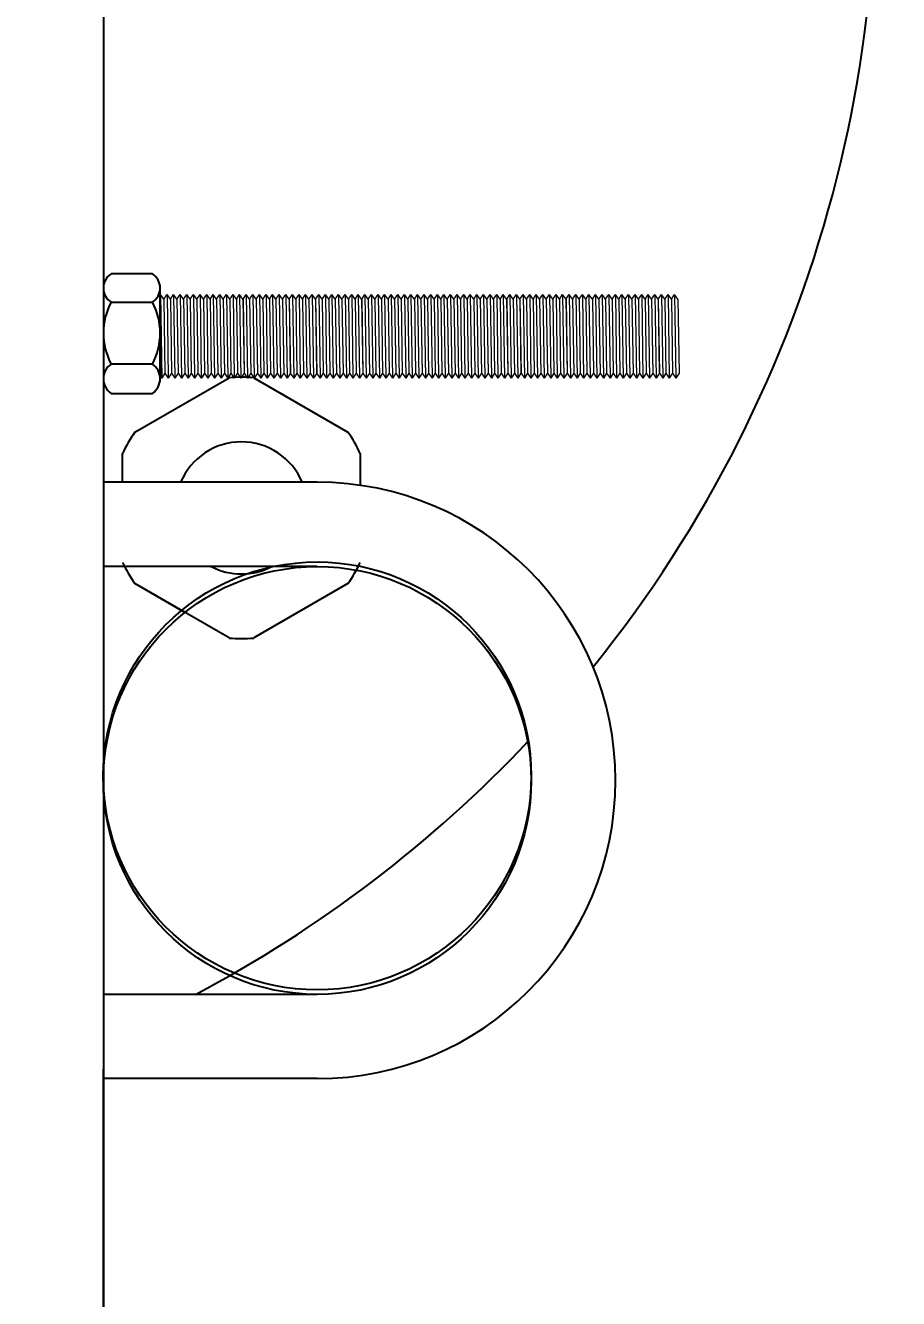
# Model space of a CAD drawing. Header units: millimetres. Extents: x -17263 to -7565, y 1486 to 4446.
# Drawn here: x -14628.9 to -14577.2, y 4190.3 to 4265.7 of the extents above; entities that cross this region are included whole.
import ezdxf
from ezdxf import colors
from ezdxf.entities.mleader import LeaderData, LeaderLine
from ezdxf.math import Vec2, Vec3

# ---------------------------------------------------------------- set-up
doc = ezdxf.new("R2010")
doc.units = ezdxf.units.MM
doc.linetypes.add('1 PULG', pattern=[10, 10, 0])
for name, color, linetype in [('Canalización nueva', 6, 'Continuous'), ('Conductor nuevo', 1, '1 PULG'), ('TRMODEL1', 7, 'Continuous')]:
    doc.layers.add(name, color=color, linetype=linetype)
doc.styles.get("Standard").update_dxf_attribs({"font": 'arial.ttf'})

msp = doc.modelspace()

# ---------------------------------------------------------------- linework, layer by layer
for p, q in [((-14615.388, 4244.791), (-14609.804, 4241.567)), ((-14615.388, 4244.791), (-14609.804, 4241.567)), ((-14611.622, 4238.605), (-14624.29, 4238.605)), ((-14611.622, 4233.613), (-14624.29, 4233.613)), ((-14611.622, 4208.276), (-14624.29, 4208.276)), ((-14611.622, 4203.285), (-14624.29, 4203.285))]:
    msp.add_line(p, q)
for centre in [(-14611.625, 4221.215), (-14611.622, 4220.945)]:
    msp.add_circle(centre, 12.668)
for centre, radius, start, end in [((-14654.103, 4275.077), 75.54, 321.12734, 57.05398), ((-14616.113, 4237.086), 3.909, 22.85683, 157.14317), ((-14616.113, 4237.086), 3.909, 22.85683, 157.14317), ((-14611.622, 4220.945), 17.66, 270, 90), ((-14616.113, 4237.086), 3.909, 242.70566, 297.29434), ((-14616.113, 4237.086), 3.909, 275.4648, 297.29434), ((-14654.103, 4275.077), 75.54, 297.83456, 316.70257)]:
    msp.add_arc(centre, radius, start, end)
at = {"layer": 'Canalización nueva'}
for p, q in [((-14624.29, 4388.36), (-14624.29, 4188.956)), ((-14624.29, 4250.101), (-14624.29, 4244.781)), ((-14624.29, 4249.919), (-14624.29, 4244.927)), ((-14620.927, 4244.739), (-14620.927, 4250.106)), ((-14624.29, 4238.605), (-14624.29, 4233.613)), ((-14624.29, 4188.956), (-14624.29, 4203.849))]:
    msp.add_line(p, q, dxfattribs=at)
at = {"layer": 'Canalización nueva', "ltscale": 25}
for p, q in [((-14621.386, 4250.941), (-14623.832, 4250.941)), ((-14624.29, 4250.106), (-14624.29, 4244.739)), ((-14623.859, 4249.272), (-14621.413, 4249.272)), ((-14620.913, 4244.737), (-14620.913, 4249.729)), ((-14623.859, 4245.608), (-14621.413, 4245.608)), ((-14623.832, 4243.87), (-14621.386, 4243.87))]:
    msp.add_line(p, q, dxfattribs=at)
at = {"layer": 'Canalización nueva', "linetype": 'Continuous', "lineweight": 0}
for p, q in [((-14620.913, 4249.717), (-14620.908, 4249.724)), ((-14620.709, 4249.451), (-14620.908, 4249.724)), ((-14620.908, 4249.724), (-14620.833, 4244.771)), ((-14620.71, 4249.445), (-14620.519, 4249.724)), ((-14620.71, 4249.445), (-14620.644, 4245.059)), ((-14620.71, 4249.445), (-14620.644, 4245.053)), ((-14620.709, 4249.451), (-14620.643, 4245.059)), ((-14620.32, 4249.451), (-14620.519, 4249.724)), ((-14620.519, 4249.724), (-14620.444, 4244.771)), ((-14620.32, 4249.451), (-14620.254, 4245.059)), ((-14620.319, 4249.445), (-14620.128, 4249.724)), ((-14620.319, 4249.445), (-14620.253, 4245.059)), ((-14620.319, 4249.445), (-14620.253, 4245.053)), ((-14619.929, 4249.451), (-14620.128, 4249.724)), ((-14620.128, 4249.724), (-14620.053, 4244.771)), ((-14619.93, 4249.445), (-14619.739, 4249.724)), ((-14619.93, 4249.445), (-14619.863, 4245.059)), ((-14619.93, 4249.445), (-14619.863, 4245.053)), ((-14619.929, 4249.451), (-14619.863, 4245.059)), ((-14619.54, 4249.451), (-14619.739, 4249.724)), ((-14619.739, 4249.724), (-14619.664, 4244.771)), ((-14619.54, 4249.451), (-14619.473, 4245.059)), ((-14619.539, 4249.445), (-14619.348, 4249.724)), ((-14619.539, 4249.445), (-14619.473, 4245.059)), ((-14619.539, 4249.445), (-14619.473, 4245.053)), ((-14619.149, 4249.451), (-14619.348, 4249.724)), ((-14619.348, 4249.724), (-14619.273, 4244.771)), ((-14619.149, 4249.445), (-14618.958, 4249.724)), ((-14619.149, 4249.451), (-14619.083, 4245.059)), ((-14619.149, 4249.445), (-14619.083, 4245.059)), ((-14619.149, 4249.445), (-14619.083, 4245.053)), ((-14618.759, 4249.451), (-14618.958, 4249.724)), ((-14618.958, 4249.724), (-14618.883, 4244.771)), ((-14618.759, 4249.451), (-14618.693, 4245.059)), ((-14618.755, 4249.445), (-14618.564, 4249.724)), ((-14618.755, 4249.445), (-14618.689, 4245.059)), ((-14618.755, 4249.445), (-14618.689, 4245.053)), ((-14618.361, 4249.445), (-14618.564, 4249.724)), ((-14618.365, 4249.451), (-14618.564, 4249.724)), ((-14618.564, 4249.724), (-14618.489, 4244.771)), ((-14618.361, 4249.445), (-14618.17, 4249.724)), ((-14618.361, 4249.445), (-14618.294, 4245.059)), ((-14618.361, 4249.445), (-14618.295, 4245.053)), ((-14617.971, 4249.451), (-14618.17, 4249.724)), ((-14618.17, 4249.724), (-14618.095, 4244.771)), ((-14617.972, 4249.445), (-14617.781, 4249.724)), ((-14617.972, 4249.445), (-14617.905, 4245.059)), ((-14617.972, 4249.445), (-14617.905, 4245.053)), ((-14617.971, 4249.451), (-14617.904, 4245.059)), ((-14617.582, 4249.451), (-14617.781, 4249.724)), ((-14617.781, 4249.724), (-14617.706, 4244.771)), ((-14617.582, 4249.451), (-14617.515, 4245.059)), ((-14617.581, 4249.445), (-14617.39, 4249.724)), ((-14617.581, 4249.445), (-14617.514, 4245.059)), ((-14617.581, 4249.445), (-14617.515, 4245.053)), ((-14617.191, 4249.451), (-14617.39, 4249.724)), ((-14617.39, 4249.724), (-14617.315, 4244.771)), ((-14617.191, 4249.445), (-14617, 4249.724)), ((-14617.191, 4249.451), (-14617.124, 4245.059)), ((-14617.191, 4249.445), (-14617.125, 4245.059)), ((-14617.191, 4249.445), (-14617.125, 4245.053)), ((-14616.801, 4249.451), (-14617, 4249.724)), ((-14617, 4249.724), (-14616.925, 4244.771)), ((-14616.801, 4249.445), (-14616.61, 4249.724)), ((-14616.801, 4249.451), (-14616.735, 4245.059)), ((-14616.801, 4249.445), (-14616.734, 4245.059)), ((-14616.801, 4249.445), (-14616.734, 4245.053)), ((-14616.411, 4249.451), (-14616.61, 4249.724)), ((-14616.61, 4249.724), (-14616.535, 4244.771)), ((-14616.411, 4249.445), (-14616.22, 4249.724)), ((-14616.411, 4249.451), (-14616.344, 4245.059)), ((-14616.411, 4249.445), (-14616.345, 4245.059)), ((-14616.411, 4249.445), (-14616.345, 4245.053)), ((-14616.021, 4249.451), (-14616.22, 4249.724)), ((-14616.22, 4249.724), (-14616.145, 4244.771)), ((-14616.021, 4249.451), (-14615.955, 4245.059)), ((-14616.017, 4249.445), (-14615.826, 4249.724)), ((-14616.017, 4249.445), (-14615.951, 4245.059)), ((-14616.017, 4249.445), (-14615.951, 4245.053)), ((-14615.627, 4249.451), (-14615.826, 4249.724)), ((-14615.826, 4249.724), (-14615.751, 4244.771)), ((-14615.628, 4249.445), (-14615.437, 4249.724)), ((-14615.628, 4249.445), (-14615.561, 4245.059)), ((-14615.628, 4249.445), (-14615.561, 4245.053)), ((-14615.627, 4249.451), (-14615.56, 4245.059)), ((-14615.238, 4249.451), (-14615.437, 4249.724)), ((-14615.437, 4249.724), (-14615.362, 4244.771)), ((-14615.238, 4249.451), (-14615.171, 4245.059)), ((-14615.237, 4249.445), (-14615.046, 4249.724)), ((-14615.237, 4249.445), (-14615.171, 4245.059)), ((-14615.237, 4249.445), (-14615.171, 4245.053)), ((-14614.847, 4249.451), (-14615.046, 4249.724)), ((-14615.046, 4249.724), (-14614.971, 4244.771)), ((-14614.847, 4249.445), (-14614.656, 4249.724)), ((-14614.847, 4249.451), (-14614.78, 4245.059)), ((-14614.847, 4249.445), (-14614.781, 4245.059)), ((-14614.847, 4249.445), (-14614.781, 4245.053)), ((-14614.457, 4249.451), (-14614.656, 4249.724)), ((-14614.656, 4249.724), (-14614.581, 4244.771)), ((-14614.457, 4249.445), (-14614.266, 4249.724)), ((-14614.457, 4249.451), (-14614.391, 4245.059)), ((-14614.457, 4249.445), (-14614.39, 4245.059)), ((-14614.457, 4249.445), (-14614.391, 4245.053)), ((-14614.067, 4249.451), (-14614.266, 4249.724)), ((-14614.266, 4249.724), (-14614.191, 4244.771)), ((-14614.067, 4249.445), (-14613.876, 4249.724)), ((-14614.067, 4249.451), (-14614, 4245.059)), ((-14614.067, 4249.445), (-14614.001, 4245.059)), ((-14614.067, 4249.445), (-14614.001, 4245.053)), ((-14613.677, 4249.451), (-14613.876, 4249.724)), ((-14613.876, 4249.724), (-14613.801, 4244.771)), ((-14613.677, 4249.451), (-14613.611, 4245.059)), ((-14613.674, 4249.445), (-14613.483, 4249.724)), ((-14613.674, 4249.445), (-14613.608, 4245.059)), ((-14613.674, 4249.445), (-14613.608, 4245.053)), ((-14613.284, 4249.451), (-14613.483, 4249.724)), ((-14613.483, 4249.724), (-14613.408, 4244.771)), ((-14613.285, 4249.445), (-14613.094, 4249.724)), ((-14613.285, 4249.445), (-14613.218, 4245.059)), ((-14613.285, 4249.445), (-14613.218, 4245.053)), ((-14613.284, 4249.451), (-14613.217, 4245.059)), ((-14612.895, 4249.451), (-14613.094, 4249.724)), ((-14613.094, 4249.724), (-14613.019, 4244.771)), ((-14612.895, 4249.451), (-14612.828, 4245.059)), ((-14612.894, 4249.445), (-14612.703, 4249.724)), ((-14612.894, 4249.445), (-14612.828, 4245.059)), ((-14612.894, 4249.445), (-14612.828, 4245.053)), ((-14612.504, 4249.451), (-14612.703, 4249.724)), ((-14612.703, 4249.724), (-14612.628, 4244.771)), ((-14612.504, 4249.445), (-14612.313, 4249.724)), ((-14612.504, 4249.451), (-14612.437, 4245.059)), ((-14612.504, 4249.445), (-14612.438, 4245.059)), ((-14612.504, 4249.445), (-14612.438, 4245.053)), ((-14612.114, 4249.451), (-14612.313, 4249.724)), ((-14612.313, 4249.724), (-14612.238, 4244.771)), ((-14612.114, 4249.445), (-14611.923, 4249.724)), ((-14612.114, 4249.451), (-14612.048, 4245.059)), ((-14612.114, 4249.445), (-14612.047, 4245.059)), ((-14612.114, 4249.445), (-14612.048, 4245.053)), ((-14611.724, 4249.451), (-14611.923, 4249.724)), ((-14611.923, 4249.724), (-14611.848, 4244.771)), ((-14611.724, 4249.445), (-14611.533, 4249.724)), ((-14611.724, 4249.451), (-14611.657, 4245.059)), ((-14611.724, 4249.445), (-14611.658, 4245.059)), ((-14611.724, 4249.445), (-14611.658, 4245.053)), ((-14611.334, 4249.451), (-14611.533, 4249.724)), ((-14611.533, 4249.724), (-14611.458, 4244.771)), ((-14611.334, 4249.451), (-14611.268, 4245.059)), ((-14611.333, 4249.445), (-14611.142, 4249.724)), ((-14611.333, 4249.445), (-14611.267, 4245.059)), ((-14611.333, 4249.445), (-14611.267, 4245.053)), ((-14610.943, 4249.451), (-14611.142, 4249.724)), ((-14611.142, 4249.724), (-14611.067, 4244.771)), ((-14610.944, 4249.445), (-14610.753, 4249.724)), ((-14610.944, 4249.445), (-14610.878, 4245.059)), ((-14610.944, 4249.445), (-14610.878, 4245.053)), ((-14610.943, 4249.451), (-14610.877, 4245.059)), ((-14610.554, 4249.451), (-14610.753, 4249.724)), ((-14610.753, 4249.724), (-14610.678, 4244.771)), ((-14610.554, 4249.451), (-14610.488, 4245.059)), ((-14610.553, 4249.445), (-14610.362, 4249.724)), ((-14610.553, 4249.445), (-14610.487, 4245.059)), ((-14610.553, 4249.445), (-14610.487, 4245.053)), ((-14610.163, 4249.451), (-14610.362, 4249.724)), ((-14610.362, 4249.724), (-14610.287, 4244.771)), ((-14610.164, 4249.445), (-14609.973, 4249.724)), ((-14610.164, 4249.445), (-14610.097, 4245.059)), ((-14610.164, 4249.445), (-14610.097, 4245.053)), ((-14610.163, 4249.451), (-14610.097, 4245.059)), ((-14609.774, 4249.451), (-14609.973, 4249.724)), ((-14609.973, 4249.724), (-14609.898, 4244.771)), ((-14609.774, 4249.451), (-14609.707, 4245.059)), ((-14609.773, 4249.445), (-14609.582, 4249.724)), ((-14609.773, 4249.445), (-14609.707, 4245.059)), ((-14609.773, 4249.445), (-14609.707, 4245.053)), ((-14609.383, 4249.451), (-14609.582, 4249.724)), ((-14609.582, 4249.724), (-14609.507, 4244.771)), ((-14609.383, 4249.445), (-14609.192, 4249.724)), ((-14609.383, 4249.451), (-14609.317, 4245.059)), ((-14609.383, 4249.445), (-14609.317, 4245.059)), ((-14609.383, 4249.445), (-14609.317, 4245.053)), ((-14608.993, 4249.451), (-14609.192, 4249.724)), ((-14609.192, 4249.724), (-14609.117, 4244.771)), ((-14608.993, 4249.451), (-14608.927, 4245.059)), ((-14608.992, 4249.445), (-14608.801, 4249.724)), ((-14608.992, 4249.445), (-14608.926, 4245.059)), ((-14608.992, 4249.445), (-14608.926, 4245.053)), ((-14608.602, 4249.451), (-14608.801, 4249.724)), ((-14608.801, 4249.724), (-14608.726, 4244.771)), ((-14608.603, 4249.445), (-14608.412, 4249.724)), ((-14608.603, 4249.445), (-14608.537, 4245.059)), ((-14608.603, 4249.445), (-14608.537, 4245.053)), ((-14608.602, 4249.451), (-14608.536, 4245.059)), ((-14608.213, 4249.451), (-14608.412, 4249.724)), ((-14608.412, 4249.724), (-14608.337, 4244.771)), ((-14608.213, 4249.451), (-14608.146, 4245.059)), ((-14608.212, 4249.445), (-14608.021, 4249.724)), ((-14608.212, 4249.445), (-14608.146, 4245.059)), ((-14608.212, 4249.445), (-14608.146, 4245.053)), ((-14607.822, 4249.451), (-14608.021, 4249.724)), ((-14608.021, 4249.724), (-14607.946, 4244.771)), ((-14607.823, 4249.445), (-14607.632, 4249.724)), ((-14607.823, 4249.445), (-14607.756, 4245.059)), ((-14607.823, 4249.445), (-14607.756, 4245.053)), ((-14607.822, 4249.451), (-14607.756, 4245.059)), ((-14607.432, 4249.451), (-14607.632, 4249.724)), ((-14607.632, 4249.724), (-14607.557, 4244.771)), ((-14607.432, 4249.445), (-14607.241, 4249.724)), ((-14607.432, 4249.451), (-14607.366, 4245.059)), ((-14607.432, 4249.445), (-14607.366, 4245.059)), ((-14607.432, 4249.445), (-14607.366, 4245.053)), ((-14607.042, 4249.451), (-14607.241, 4249.724)), ((-14607.241, 4249.724), (-14607.166, 4244.771)), ((-14607.042, 4249.445), (-14606.851, 4249.724)), ((-14607.042, 4249.451), (-14606.976, 4245.059)), ((-14607.042, 4249.445), (-14606.976, 4245.059)), ((-14607.042, 4249.445), (-14606.976, 4245.053)), ((-14606.652, 4249.451), (-14606.851, 4249.724)), ((-14606.851, 4249.724), (-14606.776, 4244.771)), ((-14606.652, 4249.445), (-14606.461, 4249.724)), ((-14606.652, 4249.451), (-14606.586, 4245.059)), ((-14606.652, 4249.445), (-14606.586, 4245.059)), ((-14606.652, 4249.445), (-14606.586, 4245.053)), ((-14606.262, 4249.451), (-14606.461, 4249.724)), ((-14606.461, 4249.724), (-14606.386, 4244.771)), ((-14606.263, 4249.445), (-14606.072, 4249.724)), ((-14606.263, 4249.445), (-14606.196, 4245.059)), ((-14606.263, 4249.445), (-14606.197, 4245.053)), ((-14606.262, 4249.451), (-14606.196, 4245.059)), ((-14605.873, 4249.451), (-14606.072, 4249.724)), ((-14606.072, 4249.724), (-14605.997, 4244.771)), ((-14605.873, 4249.451), (-14605.806, 4245.059)), ((-14605.872, 4249.445), (-14605.681, 4249.724)), ((-14605.872, 4249.445), (-14605.806, 4245.059)), ((-14605.872, 4249.445), (-14605.806, 4245.053)), ((-14605.482, 4249.451), (-14605.681, 4249.724)), ((-14605.681, 4249.724), (-14605.606, 4244.771)), ((-14605.483, 4249.445), (-14605.292, 4249.724)), ((-14605.483, 4249.445), (-14605.416, 4245.059)), ((-14605.483, 4249.445), (-14605.416, 4245.053)), ((-14605.482, 4249.451), (-14605.416, 4245.059)), ((-14605.092, 4249.451), (-14605.292, 4249.724)), ((-14605.291, 4249.724), (-14605.217, 4244.771)), ((-14605.092, 4249.445), (-14604.901, 4249.724)), ((-14605.092, 4249.451), (-14605.026, 4245.059)), ((-14605.092, 4249.445), (-14605.026, 4245.059)), ((-14605.092, 4249.445), (-14605.026, 4245.053)), ((-14604.702, 4249.451), (-14604.901, 4249.724)), ((-14604.901, 4249.724), (-14604.826, 4244.771)), ((-14604.702, 4249.445), (-14604.511, 4249.724)), ((-14604.702, 4249.451), (-14604.636, 4245.059)), ((-14604.702, 4249.445), (-14604.636, 4245.059)), ((-14604.702, 4249.445), (-14604.636, 4245.053)), ((-14604.312, 4249.451), (-14604.511, 4249.724)), ((-14604.511, 4249.724), (-14604.436, 4244.771)), ((-14604.312, 4249.451), (-14604.246, 4245.059)), ((-14604.31, 4249.445), (-14604.119, 4249.724)), ((-14604.31, 4249.445), (-14604.244, 4245.059)), ((-14604.31, 4249.445), (-14604.244, 4245.053)), ((-14603.92, 4249.451), (-14604.119, 4249.724)), ((-14604.119, 4249.724), (-14604.044, 4244.771)), ((-14603.921, 4249.445), (-14603.73, 4249.724)), ((-14603.921, 4249.445), (-14603.855, 4245.059)), ((-14603.921, 4249.445), (-14603.855, 4245.053)), ((-14603.92, 4249.451), (-14603.854, 4245.059)), ((-14603.531, 4249.451), (-14603.73, 4249.724)), ((-14603.73, 4249.724), (-14603.655, 4244.771)), ((-14603.531, 4249.451), (-14603.465, 4245.059)), ((-14603.53, 4249.445), (-14603.339, 4249.724)), ((-14603.53, 4249.445), (-14603.464, 4245.059)), ((-14603.53, 4249.445), (-14603.464, 4245.053)), ((-14603.14, 4249.451), (-14603.339, 4249.724)), ((-14603.339, 4249.724), (-14603.264, 4244.771)), ((-14603.141, 4249.445), (-14602.95, 4249.724)), ((-14603.141, 4249.445), (-14603.074, 4245.059)), ((-14603.141, 4249.445), (-14603.074, 4245.053)), ((-14603.14, 4249.451), (-14603.074, 4245.059)), ((-14602.751, 4249.451), (-14602.95, 4249.724)), ((-14602.95, 4249.724), (-14602.875, 4244.771)), ((-14602.751, 4249.451), (-14602.684, 4245.059)), ((-14602.75, 4249.445), (-14602.559, 4249.724)), ((-14602.75, 4249.445), (-14602.684, 4245.059)), ((-14602.75, 4249.445), (-14602.684, 4245.053)), ((-14602.36, 4249.451), (-14602.559, 4249.724)), ((-14602.559, 4249.724), (-14602.484, 4244.771)), ((-14602.36, 4249.445), (-14602.169, 4249.724)), ((-14602.36, 4249.451), (-14602.294, 4245.059)), ((-14602.36, 4249.445), (-14602.294, 4245.059)), ((-14602.36, 4249.445), (-14602.294, 4245.053)), ((-14601.97, 4249.451), (-14602.169, 4249.724)), ((-14602.169, 4249.724), (-14602.094, 4244.771)), ((-14601.97, 4249.451), (-14601.904, 4245.059)), ((-14601.966, 4249.445), (-14601.775, 4249.724)), ((-14601.966, 4249.445), (-14601.9, 4245.059)), ((-14601.966, 4249.445), (-14601.9, 4245.053)), ((-14601.576, 4249.451), (-14601.775, 4249.724)), ((-14601.775, 4249.724), (-14601.7, 4244.771)), ((-14601.577, 4249.445), (-14601.386, 4249.724)), ((-14601.577, 4249.445), (-14601.511, 4245.059)), ((-14601.577, 4249.445), (-14601.511, 4245.053)), ((-14601.576, 4249.451), (-14601.51, 4245.059)), ((-14601.187, 4249.451), (-14601.386, 4249.724)), ((-14601.386, 4249.724), (-14601.311, 4244.771)), ((-14601.187, 4249.451), (-14601.121, 4245.059)), ((-14601.186, 4249.445), (-14600.995, 4249.724)), ((-14601.186, 4249.445), (-14601.12, 4245.059)), ((-14601.186, 4249.445), (-14601.12, 4245.053)), ((-14600.796, 4249.451), (-14600.995, 4249.724)), ((-14600.995, 4249.724), (-14600.92, 4244.771)), ((-14600.797, 4249.445), (-14600.606, 4249.724)), ((-14600.797, 4249.445), (-14600.73, 4245.059)), ((-14600.797, 4249.445), (-14600.73, 4245.053)), ((-14600.796, 4249.451), (-14600.73, 4245.059)), ((-14600.407, 4249.451), (-14600.606, 4249.724)), ((-14600.606, 4249.724), (-14600.531, 4244.771)), ((-14600.407, 4249.451), (-14600.34, 4245.059)), ((-14600.406, 4249.445), (-14600.215, 4249.724)), ((-14600.406, 4249.445), (-14600.34, 4245.059)), ((-14600.406, 4249.445), (-14600.34, 4245.053)), ((-14600.016, 4249.451), (-14600.215, 4249.724)), ((-14600.215, 4249.724), (-14600.14, 4244.771)), ((-14600.017, 4249.445), (-14599.826, 4249.724)), ((-14600.016, 4249.451), (-14599.95, 4245.059)), ((-14600.016, 4249.445), (-14599.95, 4245.059)), ((-14600.016, 4249.445), (-14599.95, 4245.053)), ((-14599.626, 4249.451), (-14599.826, 4249.724)), ((-14599.825, 4249.724), (-14599.751, 4244.771)), ((-14599.626, 4249.451), (-14599.56, 4245.059)), ((-14599.623, 4249.445), (-14599.432, 4249.724)), ((-14599.623, 4249.445), (-14599.557, 4245.059)), ((-14599.623, 4249.445), (-14599.557, 4245.053)), ((-14599.233, 4249.451), (-14599.432, 4249.724)), ((-14599.432, 4249.724), (-14599.357, 4244.771)), ((-14599.234, 4249.445), (-14599.043, 4249.724)), ((-14599.234, 4249.445), (-14599.168, 4245.059)), ((-14599.234, 4249.445), (-14599.168, 4245.053)), ((-14599.233, 4249.451), (-14599.167, 4245.059)), ((-14598.844, 4249.451), (-14599.043, 4249.724)), ((-14599.043, 4249.724), (-14598.968, 4244.771)), ((-14598.844, 4249.451), (-14598.778, 4245.059)), ((-14598.843, 4249.445), (-14598.652, 4249.724)), ((-14598.843, 4249.445), (-14598.777, 4245.059)), ((-14598.843, 4249.445), (-14598.777, 4245.053)), ((-14598.453, 4249.451), (-14598.652, 4249.724)), ((-14598.652, 4249.724), (-14598.577, 4244.771)), ((-14598.454, 4249.445), (-14598.263, 4249.724)), ((-14598.454, 4249.445), (-14598.387, 4245.059)), ((-14598.454, 4249.445), (-14598.387, 4245.053)), ((-14598.453, 4249.451), (-14598.387, 4245.059)), ((-14598.064, 4249.451), (-14598.263, 4249.724)), ((-14598.263, 4249.724), (-14598.188, 4244.771)), ((-14598.064, 4249.451), (-14597.997, 4245.059)), ((-14598.063, 4249.445), (-14597.872, 4249.724)), ((-14598.063, 4249.445), (-14597.997, 4245.059)), ((-14598.063, 4249.445), (-14597.997, 4245.053)), ((-14597.673, 4249.451), (-14597.872, 4249.724)), ((-14597.872, 4249.724), (-14597.797, 4244.771)), ((-14597.674, 4249.445), (-14597.483, 4249.724)), ((-14597.673, 4249.451), (-14597.607, 4245.059)), ((-14597.673, 4249.445), (-14597.607, 4245.059)), ((-14597.673, 4249.445), (-14597.607, 4245.053)), ((-14597.283, 4249.451), (-14597.483, 4249.724)), ((-14597.482, 4249.724), (-14597.408, 4244.771)), ((-14597.283, 4249.445), (-14597.092, 4249.724)), ((-14597.283, 4249.451), (-14597.217, 4245.059)), ((-14597.283, 4249.445), (-14597.216, 4245.059)), ((-14597.283, 4249.445), (-14597.216, 4245.053)), ((-14596.892, 4249.451), (-14597.092, 4249.724)), ((-14597.092, 4249.724), (-14597.017, 4244.771)), ((-14596.893, 4249.445), (-14596.702, 4249.724)), ((-14596.893, 4249.445), (-14596.827, 4245.059)), ((-14596.893, 4249.445), (-14596.827, 4245.053)), ((-14596.892, 4249.451), (-14596.826, 4245.059)), ((-14596.503, 4249.451), (-14596.702, 4249.724)), ((-14596.702, 4249.724), (-14596.627, 4244.771)), ((-14596.503, 4249.445), (-14596.312, 4249.724)), ((-14596.503, 4249.451), (-14596.437, 4245.059)), ((-14596.503, 4249.445), (-14596.436, 4245.059)), ((-14596.503, 4249.445), (-14596.436, 4245.053)), ((-14596.112, 4249.451), (-14596.312, 4249.724)), ((-14596.312, 4249.724), (-14596.237, 4244.771)), ((-14596.113, 4249.445), (-14595.922, 4249.724)), ((-14596.113, 4249.445), (-14596.047, 4245.059)), ((-14596.113, 4249.445), (-14596.047, 4245.053)), ((-14596.112, 4249.451), (-14596.046, 4245.059)), ((-14595.723, 4249.451), (-14595.922, 4249.724)), ((-14595.922, 4249.724), (-14595.847, 4244.771)), ((-14595.723, 4249.445), (-14595.532, 4249.724)), ((-14595.723, 4249.451), (-14595.657, 4245.059)), ((-14595.723, 4249.445), (-14595.656, 4245.059)), ((-14595.723, 4249.445), (-14595.656, 4245.053)), ((-14595.332, 4249.451), (-14595.532, 4249.724)), ((-14595.532, 4249.724), (-14595.457, 4244.771)), ((-14595.333, 4249.445), (-14595.142, 4249.724)), ((-14595.333, 4249.445), (-14595.266, 4245.059)), ((-14595.333, 4249.445), (-14595.266, 4245.053)), ((-14595.332, 4249.451), (-14595.266, 4245.059)), ((-14594.943, 4249.451), (-14595.142, 4249.724)), ((-14595.142, 4249.724), (-14595.067, 4244.771)), ((-14594.943, 4249.451), (-14594.876, 4245.059)), ((-14594.942, 4249.445), (-14594.751, 4249.724)), ((-14594.942, 4249.445), (-14594.875, 4245.059)), ((-14594.942, 4249.445), (-14594.875, 4245.053)), ((-14594.551, 4249.451), (-14594.751, 4249.724)), ((-14594.751, 4249.724), (-14594.676, 4244.771)), ((-14594.552, 4249.445), (-14594.361, 4249.724)), ((-14594.552, 4249.445), (-14594.486, 4245.059)), ((-14594.552, 4249.445), (-14594.486, 4245.053)), ((-14594.551, 4249.451), (-14594.485, 4245.059)), ((-14594.162, 4249.451), (-14594.361, 4249.724)), ((-14594.361, 4249.724), (-14594.286, 4244.771)), ((-14594.162, 4249.445), (-14593.971, 4249.724)), ((-14594.162, 4249.451), (-14594.096, 4245.059)), ((-14594.162, 4249.445), (-14594.095, 4245.059)), ((-14594.162, 4249.445), (-14594.095, 4245.053)), ((-14593.771, 4249.451), (-14593.971, 4249.724)), ((-14593.971, 4249.724), (-14593.896, 4244.771)), ((-14593.772, 4249.445), (-14593.581, 4249.724)), ((-14593.772, 4249.445), (-14593.706, 4245.059)), ((-14593.772, 4249.445), (-14593.706, 4245.053)), ((-14593.771, 4249.451), (-14593.705, 4245.059)), ((-14593.382, 4249.451), (-14593.581, 4249.724)), ((-14593.581, 4249.724), (-14593.506, 4244.771)), ((-14593.382, 4249.445), (-14593.191, 4249.724)), ((-14593.382, 4249.451), (-14593.315, 4245.059)), ((-14593.381, 4249.445), (-14593.315, 4245.059)), ((-14593.381, 4249.445), (-14593.315, 4245.053)), ((-14592.991, 4249.451), (-14593.191, 4249.724)), ((-14593.19, 4249.724), (-14593.116, 4244.771)), ((-14592.992, 4249.445), (-14592.801, 4249.724)), ((-14592.992, 4249.445), (-14592.925, 4245.059)), ((-14592.992, 4249.445), (-14592.925, 4245.053)), ((-14592.991, 4249.451), (-14592.925, 4245.059)), ((-14592.602, 4249.451), (-14592.801, 4249.724)), ((-14592.801, 4249.724), (-14592.726, 4244.771)), ((-14592.602, 4249.445), (-14592.41, 4249.724)), ((-14592.602, 4249.451), (-14592.535, 4245.059)), ((-14592.601, 4249.445), (-14592.535, 4245.059)), ((-14592.601, 4249.445), (-14592.535, 4245.053)), ((-14592.211, 4249.451), (-14592.41, 4249.724)), ((-14592.41, 4249.724), (-14592.335, 4244.771)), ((-14592.212, 4249.445), (-14592.021, 4249.724)), ((-14592.212, 4249.445), (-14592.146, 4245.059)), ((-14592.212, 4249.445), (-14592.146, 4245.053)), ((-14592.211, 4249.451), (-14592.145, 4245.059)), ((-14591.822, 4249.451), (-14592.021, 4249.724)), ((-14592.021, 4249.724), (-14591.946, 4244.771)), ((-14591.822, 4249.445), (-14591.631, 4249.724)), ((-14591.822, 4249.451), (-14591.756, 4245.059)), ((-14591.821, 4249.445), (-14591.755, 4245.059)), ((-14591.821, 4249.445), (-14591.755, 4245.053)), ((-14591.431, 4249.451), (-14591.631, 4249.724)), ((-14591.63, 4249.724), (-14591.556, 4244.771)), ((-14591.432, 4249.445), (-14591.241, 4249.724)), ((-14591.432, 4249.445), (-14591.365, 4245.059)), ((-14591.432, 4249.445), (-14591.366, 4245.053)), ((-14591.431, 4249.451), (-14591.365, 4245.059)), ((-14591.042, 4249.451), (-14591.241, 4249.724)), ((-14591.241, 4249.724), (-14591.166, 4244.771)), ((-14591.042, 4249.451), (-14590.975, 4245.059)), ((-14591.041, 4249.445), (-14590.85, 4249.724)), ((-14591.041, 4249.445), (-14590.975, 4245.059)), ((-14591.041, 4249.445), (-14590.975, 4245.053)), ((-14590.651, 4249.451), (-14590.85, 4249.724)), ((-14590.85, 4249.724), (-14590.775, 4244.771)), ((-14590.652, 4249.445), (-14590.461, 4249.724)), ((-14590.652, 4249.445), (-14590.585, 4245.059)), ((-14590.652, 4249.445), (-14590.585, 4245.053)), ((-14590.651, 4249.451), (-14590.585, 4245.059)), ((-14590.261, 4249.451), (-14590.461, 4249.724)), ((-14590.461, 4249.724), (-14590.386, 4244.771)), ((-14590.261, 4249.451), (-14590.195, 4245.059)), ((-14620.913, 4244.886), (-14620.833, 4244.771)), ((-14620.643, 4245.059), (-14620.833, 4244.771)), ((-14620.644, 4245.059), (-14620.444, 4244.771)), ((-14620.253, 4245.059), (-14620.444, 4244.771)), ((-14620.253, 4245.059), (-14620.053, 4244.771)), ((-14619.863, 4245.059), (-14620.053, 4244.771)), ((-14619.863, 4245.059), (-14619.664, 4244.771)), ((-14619.473, 4245.059), (-14619.664, 4244.771)), ((-14619.473, 4245.059), (-14619.273, 4244.771)), ((-14619.083, 4245.059), (-14619.273, 4244.771)), ((-14619.083, 4245.059), (-14618.883, 4244.771)), ((-14618.693, 4245.059), (-14618.883, 4244.771)), ((-14618.689, 4245.059), (-14618.489, 4244.771)), ((-14618.299, 4245.059), (-14618.489, 4244.771)), ((-14618.295, 4245.053), (-14618.478, 4244.776)), ((-14618.294, 4245.059), (-14618.095, 4244.771)), ((-14617.904, 4245.059), (-14618.095, 4244.771)), ((-14617.905, 4245.059), (-14617.706, 4244.771)), ((-14617.515, 4245.059), (-14617.706, 4244.771)), ((-14617.514, 4245.059), (-14617.315, 4244.771)), ((-14617.124, 4245.059), (-14617.315, 4244.771)), ((-14617.125, 4245.059), (-14616.925, 4244.771)), ((-14616.735, 4245.059), (-14616.925, 4244.771)), ((-14616.734, 4245.059), (-14616.535, 4244.771)), ((-14616.344, 4245.059), (-14616.535, 4244.771)), ((-14616.345, 4245.059), (-14616.145, 4244.771)), ((-14615.954, 4245.059), (-14616.145, 4244.771)), ((-14615.951, 4245.059), (-14615.751, 4244.771)), ((-14615.56, 4245.059), (-14615.751, 4244.771)), ((-14615.561, 4245.059), (-14615.362, 4244.771)), ((-14615.171, 4245.059), (-14615.362, 4244.771)), ((-14615.171, 4245.059), (-14614.971, 4244.771)), ((-14614.78, 4245.059), (-14614.971, 4244.771)), ((-14614.781, 4245.059), (-14614.581, 4244.771)), ((-14614.391, 4245.059), (-14614.581, 4244.771)), ((-14614.39, 4245.059), (-14614.191, 4244.771)), ((-14614, 4245.059), (-14614.191, 4244.771)), ((-14614.001, 4245.059), (-14613.801, 4244.771)), ((-14613.611, 4245.059), (-14613.801, 4244.771)), ((-14613.608, 4245.059), (-14613.408, 4244.771)), ((-14613.217, 4245.059), (-14613.408, 4244.771)), ((-14613.218, 4245.059), (-14613.019, 4244.771)), ((-14612.828, 4245.059), (-14613.019, 4244.771)), ((-14612.828, 4245.059), (-14612.628, 4244.771)), ((-14612.437, 4245.059), (-14612.628, 4244.771)), ((-14612.438, 4245.059), (-14612.238, 4244.771)), ((-14612.048, 4245.059), (-14612.238, 4244.771)), ((-14612.047, 4245.059), (-14611.848, 4244.771)), ((-14611.657, 4245.059), (-14611.848, 4244.771)), ((-14611.658, 4245.059), (-14611.458, 4244.771)), ((-14611.268, 4245.059), (-14611.458, 4244.771)), ((-14611.267, 4245.059), (-14611.067, 4244.771)), ((-14610.877, 4245.059), (-14611.067, 4244.771)), ((-14610.878, 4245.059), (-14610.678, 4244.771)), ((-14610.487, 4245.059), (-14610.678, 4244.771)), ((-14610.487, 4245.059), (-14610.287, 4244.771)), ((-14610.097, 4245.059), (-14610.287, 4244.771)), ((-14610.097, 4245.059), (-14609.898, 4244.771)), ((-14609.707, 4245.059), (-14609.898, 4244.771)), ((-14609.707, 4245.059), (-14609.507, 4244.771)), ((-14609.317, 4245.059), (-14609.507, 4244.771)), ((-14609.317, 4245.059), (-14609.117, 4244.771)), ((-14608.927, 4245.059), (-14609.117, 4244.771)), ((-14608.926, 4245.059), (-14608.726, 4244.771)), ((-14608.536, 4245.059), (-14608.726, 4244.771)), ((-14608.537, 4245.059), (-14608.337, 4244.771)), ((-14608.146, 4245.059), (-14608.337, 4244.771)), ((-14608.146, 4245.059), (-14607.946, 4244.771)), ((-14607.756, 4245.059), (-14607.946, 4244.771)), ((-14607.756, 4245.059), (-14607.557, 4244.771)), ((-14607.366, 4245.059), (-14607.557, 4244.771)), ((-14607.366, 4245.059), (-14607.166, 4244.771)), ((-14606.976, 4245.059), (-14607.166, 4244.771)), ((-14606.976, 4245.059), (-14606.776, 4244.771)), ((-14606.586, 4245.059), (-14606.776, 4244.771)), ((-14606.586, 4245.059), (-14606.386, 4244.771)), ((-14606.195, 4245.059), (-14606.386, 4244.771)), ((-14606.196, 4245.059), (-14605.997, 4244.771)), ((-14605.806, 4245.059), (-14605.997, 4244.771)), ((-14605.806, 4245.059), (-14605.606, 4244.771)), ((-14605.416, 4245.059), (-14605.606, 4244.771)), ((-14605.416, 4245.059), (-14605.217, 4244.771)), ((-14605.026, 4245.059), (-14605.217, 4244.771)), ((-14605.026, 4245.059), (-14604.826, 4244.771)), ((-14604.635, 4245.059), (-14604.826, 4244.771)), ((-14604.636, 4245.059), (-14604.436, 4244.771)), ((-14604.246, 4245.059), (-14604.436, 4244.771)), ((-14604.244, 4245.059), (-14604.044, 4244.771)), ((-14603.854, 4245.059), (-14604.044, 4244.771)), ((-14603.855, 4245.059), (-14603.655, 4244.771)), ((-14603.464, 4245.059), (-14603.655, 4244.771)), ((-14603.464, 4245.059), (-14603.264, 4244.771)), ((-14603.074, 4245.059), (-14603.264, 4244.771)), ((-14603.074, 4245.059), (-14602.875, 4244.771)), ((-14602.684, 4245.059), (-14602.875, 4244.771)), ((-14602.684, 4245.059), (-14602.484, 4244.771)), ((-14602.294, 4245.059), (-14602.484, 4244.771)), ((-14602.294, 4245.059), (-14602.094, 4244.771)), ((-14601.904, 4245.059), (-14602.094, 4244.771)), ((-14601.9, 4245.059), (-14601.7, 4244.771)), ((-14601.51, 4245.059), (-14601.7, 4244.771)), ((-14601.511, 4245.059), (-14601.311, 4244.771)), ((-14601.121, 4245.059), (-14601.311, 4244.771)), ((-14601.12, 4245.059), (-14600.92, 4244.771)), ((-14600.73, 4245.059), (-14600.92, 4244.771)), ((-14600.73, 4245.059), (-14600.531, 4244.771)), ((-14600.34, 4245.059), (-14600.531, 4244.771)), ((-14600.34, 4245.059), (-14600.14, 4244.771)), ((-14599.95, 4245.059), (-14600.14, 4244.771)), ((-14599.95, 4245.059), (-14599.751, 4244.771)), ((-14599.56, 4245.059), (-14599.751, 4244.771)), ((-14599.557, 4245.059), (-14599.357, 4244.771)), ((-14599.167, 4245.059), (-14599.357, 4244.771)), ((-14599.168, 4245.059), (-14598.968, 4244.771)), ((-14598.778, 4245.059), (-14598.968, 4244.771)), ((-14598.777, 4245.059), (-14598.577, 4244.771)), ((-14598.387, 4245.059), (-14598.577, 4244.771)), ((-14598.387, 4245.059), (-14598.188, 4244.771)), ((-14597.997, 4245.059), (-14598.188, 4244.771)), ((-14597.997, 4245.059), (-14597.797, 4244.771)), ((-14597.607, 4245.059), (-14597.797, 4244.771)), ((-14597.607, 4245.059), (-14597.408, 4244.771)), ((-14597.217, 4245.059), (-14597.408, 4244.771)), ((-14597.216, 4245.059), (-14597.017, 4244.771)), ((-14596.826, 4245.059), (-14597.017, 4244.771)), ((-14596.827, 4245.059), (-14596.627, 4244.771)), ((-14596.437, 4245.059), (-14596.627, 4244.771)), ((-14596.436, 4245.059), (-14596.237, 4244.771)), ((-14596.046, 4245.059), (-14596.237, 4244.771)), ((-14596.047, 4245.059), (-14595.847, 4244.771)), ((-14595.656, 4245.059), (-14595.847, 4244.771)), ((-14595.656, 4245.059), (-14595.457, 4244.771)), ((-14595.266, 4245.059), (-14595.457, 4244.771)), ((-14595.266, 4245.059), (-14595.067, 4244.771)), ((-14594.876, 4245.059), (-14595.067, 4244.771)), ((-14594.875, 4245.059), (-14594.676, 4244.771)), ((-14594.485, 4245.059), (-14594.676, 4244.771)), ((-14594.486, 4245.059), (-14594.286, 4244.771)), ((-14594.096, 4245.059), (-14594.286, 4244.771)), ((-14594.095, 4245.059), (-14593.896, 4244.771)), ((-14593.705, 4245.059), (-14593.896, 4244.771)), ((-14593.706, 4245.059), (-14593.506, 4244.771)), ((-14593.315, 4245.059), (-14593.506, 4244.771)), ((-14593.315, 4245.059), (-14593.116, 4244.771)), ((-14592.925, 4245.059), (-14593.116, 4244.771)), ((-14592.925, 4245.059), (-14592.726, 4244.771)), ((-14592.535, 4245.059), (-14592.726, 4244.771)), ((-14592.535, 4245.059), (-14592.335, 4244.771)), ((-14592.145, 4245.059), (-14592.335, 4244.771)), ((-14592.146, 4245.059), (-14591.946, 4244.771)), ((-14591.756, 4245.059), (-14591.946, 4244.771)), ((-14591.755, 4245.059), (-14591.556, 4244.771)), ((-14591.365, 4245.059), (-14591.556, 4244.771)), ((-14591.365, 4245.059), (-14591.166, 4244.771)), ((-14590.975, 4245.059), (-14591.166, 4244.771)), ((-14590.975, 4245.059), (-14590.775, 4244.771)), ((-14590.585, 4245.059), (-14590.775, 4244.771)), ((-14590.585, 4245.059), (-14590.386, 4244.771)), ((-14590.195, 4245.059), (-14590.386, 4244.771))]:
    msp.add_line(p, q, dxfattribs=at)
at = {"layer": 'Canalización nueva', "ltscale": 25}
for centre, radius, start, end in [((-14623.302, 4250.106), 0.988, 122.40518, 237.59478), ((-14621.915, 4250.106), 0.988, 302.40518, 57.59478), ((-14620.401, 4247.44), 3.889, 151.89292, 208.10708), ((-14624.816, 4247.44), 3.889, 331.89292, 28.10708), ((-14623.238, 4244.739), 1.052, 124.34513, 235.65487), ((-14621.979, 4244.739), 1.052, 304.34513, 55.65487)]:
    msp.add_arc(centre, radius, start, end, dxfattribs=at)
at = {"layer": 'Conductor nuevo'}
msp.add_open_spline([(-14524.611, 4190.589), (-14526.214, 4192.247), (-14529.782, 4195.939), (-14536.015, 4202.84), (-14543.893, 4214.211), (-14551.17, 4228.699), (-14555.564, 4245.171), (-14559.65, 4257.797), (-14561.627, 4269.134), (-14566.774, 4278.327), (-14573.671, 4286.554), (-14577.932, 4293.951), (-14580.625, 4297.606), (-14581.308, 4298.421)], degree=3, knots=[72.951773, 72.951773, 72.951773, 72.951773, 79.875674, 88.393149, 100.795671, 121.290567, 136.616721, 151.83651, 161.12814, 170.872929, 182.970269, 193.285385, 196.478144, 196.478144, 196.478144, 196.478144], dxfattribs=at)
at = {"layer": 'TRMODEL1', "color": 7, "linetype": 'Continuous'}
for p, q in [((-14622.423, 4241.567), (-14616.839, 4244.791)), ((-14622.423, 4241.567), (-14616.839, 4244.791)), ((-14623.148, 4238.605), (-14623.148, 4240.31)), ((-14623.148, 4238.605), (-14623.148, 4240.31)), ((-14623.148, 4238.605), (-14623.148, 4240.31)), ((-14623.148, 4238.605), (-14623.148, 4240.31)), ((-14609.078, 4240.31), (-14609.078, 4238.42)), ((-14609.078, 4240.31), (-14609.078, 4238.42)), ((-14609.078, 4240.31), (-14609.078, 4238.42)), ((-14609.078, 4240.31), (-14609.078, 4238.42)), ((-14619.461, 4230.896), (-14622.423, 4232.606)), ((-14616.839, 4229.382), (-14622.423, 4232.606)), ((-14616.839, 4229.382), (-14622.423, 4232.606)), ((-14616.839, 4229.382), (-14622.423, 4232.606)), ((-14609.804, 4232.606), (-14615.388, 4229.382)), ((-14609.804, 4232.606), (-14615.388, 4229.382)), ((-14609.804, 4232.606), (-14615.388, 4229.382)), ((-14609.804, 4232.606), (-14615.388, 4229.382))]:
    msp.add_line(p, q, dxfattribs=at)
for start, end in [(84.61998, 95.38002), (84.61998, 95.38002), (144.61998, 155.38002), (144.61998, 155.38002), (24.61998, 35.38002), (24.61998, 35.38002), (204.61998, 215.38002), (204.61998, 215.38002), (324.61998, 335.38002), (331.55137, 333.5954), (264.61998, 275.38002), (264.61998, 275.38002)]:
    msp.add_arc((-14616.113, 4237.086), 7.739, start, end, dxfattribs=at)

# ---------------------------------------------------------------- leaders
at = {"layer": 'Canalización nueva'}
ml = msp.add_multileader_mtext('Standard', dxfattribs=at)
ml.set_content('\\A1;{\\Fromans|c0;\\W0.85;Planchuela laminada\\P25,4x4,7 mm }', color=256)
ml.set_leader_properties()
ml.build(insert=Vec2(0, 0))
ml.multileader.update_dxf_attribs({"dogleg_length": 0.36, "arrow_head_size": 27.606})
ctx = ml.context
ctx.base_point, ctx.char_height, ctx.arrow_head_size, ctx.landing_gap_size, ctx.plane_origin = Vec3(-15078.131, 4262.935), 15, 27.606, 0.00994, Vec3(-14771.021, 4246.75)
notes = []
notes.append((ctx, [(1, (1, 1, 0), (-14882.251, 4262.935), (-1, 0), 0.36, [(0, [(-14807.793, 4300.235)], 0, [])])]))
ctx.mtext.insert, ctx.mtext.width, ctx.mtext.flow_direction = Vec3(-15078.121, 4271.863), 587.02173, 5
for ctx, leaders in notes:
    for number, flags, end, landing, length, lines in leaders:
        leader = LeaderData()
        leader.index, (leader.has_last_leader_line, leader.has_dogleg_vector, leader.attachment_direction) = number, flags
        leader.last_leader_point, leader.dogleg_vector, leader.dogleg_length = Vec3(end), Vec3(landing), length
        for number, points, colour, breaks in lines:
            line = LeaderLine()
            line.index, line.vertices, line.color, line.breaks = number, Vec3.list(points), colors.encode_raw_color(colour), breaks
            leader.lines.append(line)
        ctx.leaders.append(leader)

doc.saveas('drawing.dxf')
